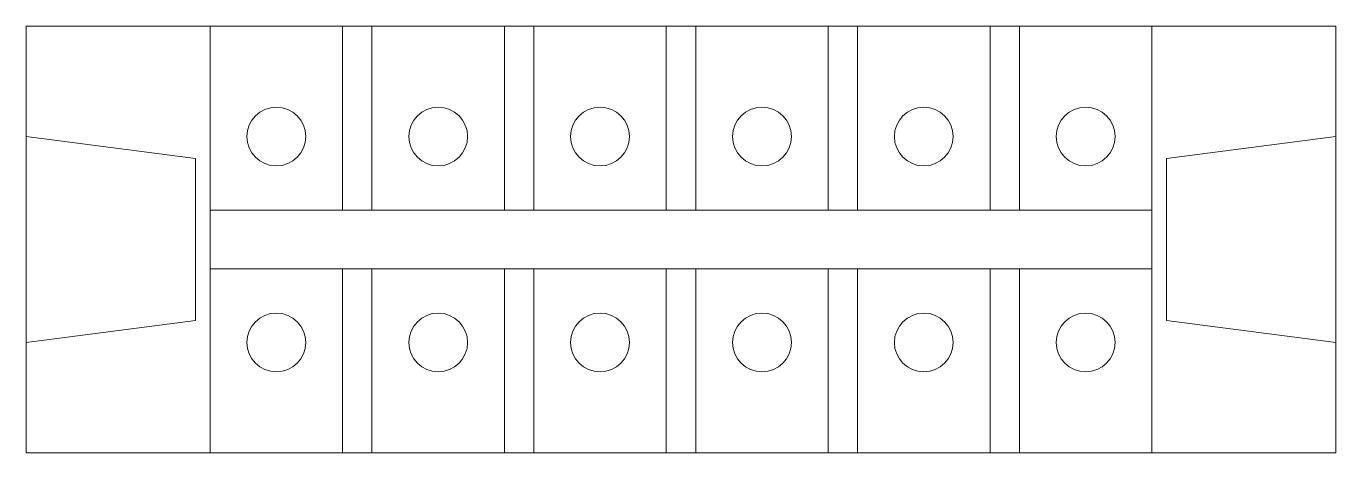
# Model space of a CAD drawing. Header units: millimetres. Extents: x 0 to 89, y 0 to 29.
import ezdxf

# ---------------------------------------------------------------- set-up
doc = ezdxf.new("R2010")
doc.units = ezdxf.units.MM
doc.layers.add('hw_VTP', color=7, linetype='Continuous', lineweight=13)

# ---------------------------------------------------------------- blocks, each defined once
blk = doc.blocks.new('TB-6P-20A')
at = {"layer": 'hw_VTP'}
for p, q in [((7, 14.5), (7, -14.5)), ((71, 14.5), (71, -14.5)), ((6, 5.5), (-5.5, 7)), ((72, 5.5), (83.5, 7)), ((6, 5.5), (6, -5.5)), ((72, 5.5), (72, -5.5)), ((6, -5.5), (-5.5, -7)), ((72, -5.5), (83.5, -7))]:
    blk.add_line(p, q, dxfattribs=at)
for points in [[(-5.5, -14.5), (83.5, -14.5), (83.5, 14.5), (-5.5, 14.5)], [(7, 14.5), (16, 14.5), (16, 2), (7, 2)], [(16, 14.5), (18, 14.5), (18, 2), (16, 2)], [(18, 14.5), (27, 14.5), (27, 2), (18, 2)], [(27, 14.5), (29, 14.5), (29, 2), (27, 2)], [(29, 14.5), (38, 14.5), (38, 2), (29, 2)], [(38, 14.5), (40, 14.5), (40, 2), (38, 2)], [(40, 14.5), (38, 14.5), (38, 2), (40, 2)], [(49, 14.5), (40, 14.5), (40, 2), (49, 2)], [(51, 14.5), (49, 14.5), (49, 2), (51, 2)], [(60, 14.5), (51, 14.5), (51, 2), (60, 2)], [(62, 14.5), (60, 14.5), (60, 2), (62, 2)], [(71, 14.5), (62, 14.5), (62, 2), (71, 2)], [(7, -14.5), (16, -14.5), (16, -2), (7, -2)], [(16, -14.5), (18, -14.5), (18, -2), (16, -2)], [(18, -14.5), (27, -14.5), (27, -2), (18, -2)], [(27, -14.5), (29, -14.5), (29, -2), (27, -2)], [(29, -14.5), (38, -14.5), (38, -2), (29, -2)], [(40, -14.5), (38, -14.5), (38, -2), (40, -2)], [(38, -14.5), (40, -14.5), (40, -2), (38, -2)], [(49, -14.5), (40, -14.5), (40, -2), (49, -2)], [(51, -14.5), (49, -14.5), (49, -2), (51, -2)], [(60, -14.5), (51, -14.5), (51, -2), (60, -2)], [(62, -14.5), (60, -14.5), (60, -2), (62, -2)], [(71, -14.5), (62, -14.5), (62, -2), (71, -2)]]:
    blk.add_lwpolyline(points, close=True, dxfattribs=at)
for points in [[(71, 2), (7, 2)], [(7, -2), (71, -2)]]:
    blk.add_lwpolyline(points, dxfattribs=at)
at = {"layer": 'hw_VTP', "color": 1}
for centre in [(11.5, 7), (22.5, 7), (33.5, 7), (44.5, 7), (55.5, 7), (66.5, 7), (11.5, -7), (22.5, -7), (33.5, -7), (44.5, -7), (55.5, -7), (66.5, -7)]:
    blk.add_circle(centre, 2, dxfattribs=at)

msp = doc.modelspace()

# ---------------------------------------------------------------- block references
msp.add_blockref('TB-6P-20A', (5.5, 14.5))

doc.saveas('drawing.dxf')
